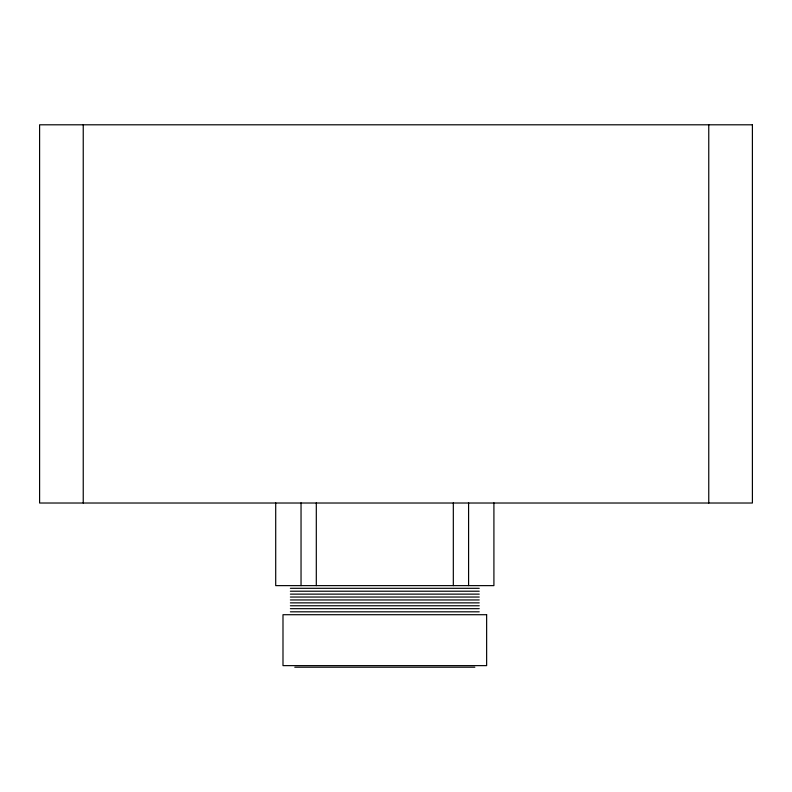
<?xml version="1.0" encoding="UTF-8"?>
<svg xmlns="http://www.w3.org/2000/svg" width="792" height="792" viewBox="0 0 792 792"><rect width="100%" height="100%" fill="white"/><g stroke="black" fill="none" stroke-linecap="round" stroke-linejoin="round"><path stroke-width="1.19" d="M290.377 588.308L479.239 588.308M290.377 591.218L479.239 591.218M290.377 594.129L479.239 594.129M290.377 597.039L479.239 597.039M290.377 599.95L479.239 599.95M290.377 602.861L479.239 602.861M290.377 605.761L479.239 605.761M290.377 608.672L479.239 608.672M290.377 611.81L479.239 611.81M294.782 667.201L474.844 667.201M708.761 124.799L708.761 503.019M493.911 502.87L493.911 585.625L275.705 585.625L275.705 502.87M468.587 502.87L468.587 585.625M453.321 502.87L453.321 585.625M316.305 502.87L316.305 585.625M301.039 502.87L301.039 585.625M83.239 124.799L83.239 503.019M752.4 124.799L39.6 124.799L39.6 503.019L752.4 503.019L752.4 124.799M486.635 614.711L282.992 614.711L282.992 665.626L486.635 665.626L486.635 614.711"/></g></svg>
